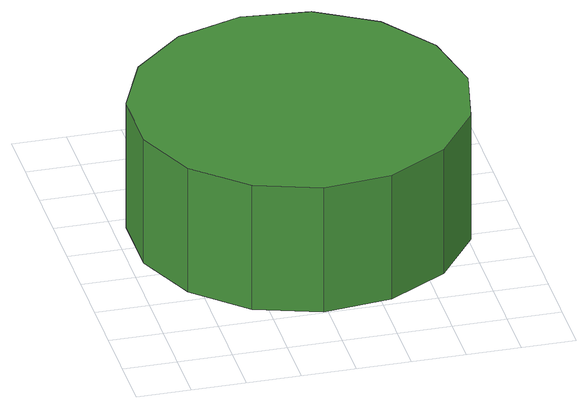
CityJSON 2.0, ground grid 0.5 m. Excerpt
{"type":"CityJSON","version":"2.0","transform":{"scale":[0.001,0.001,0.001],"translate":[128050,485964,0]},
"CityObjects":{
"tree1":{"type":"SolitaryVegetationObject","attributes":{"function":"something"},"geometry":[{"type":"MultiSurface","lod":"1","boundaries":[[[0,1,2,3,4,5,6,7,8,9,10,11,12,13,14]],[[15,16,17,18,19,20,21,22,23,24,25,26,27,28,29]],[[0,29,28,1]],[[1,28,27,2]],[[2,27,26,3]],[[3,26,25,4]],[[4,25,24,5]],[[5,24,23,6]],[[6,23,22,7]],[[7,22,21,8]],[[8,21,20,9]],[[9,20,19,10]],[[10,19,18,11]],[[11,18,17,12]],[[12,17,16,13]],[[13,16,15,14]],[[14,15,29,0]]]}]}
},
"vertices":[
[3155,2043,1807],[3022,2666,1807],[2648,3182,1807],[2096,3500,1807],[1462,3567,1807],[856,3370,1807],[382,2944,1807],[123,2361,1807],[123,1724,1807],[382,1142,1807],[856,715,1807],[1462,518,1807],[2096,585,1807],[2648,904,1807],[3022,1419,1807],[3022,1419,537],[2648,904,537],[2096,585,537],[1462,518,537],[856,715,537],[382,1142,537],[123,1724,537],[123,2361,537],[382,2944,537],[856,3370,537],[1462,3567,537],[2096,3500,537],[2648,3182,537],[3022,2666,537],[3155,2043,537]
]}
